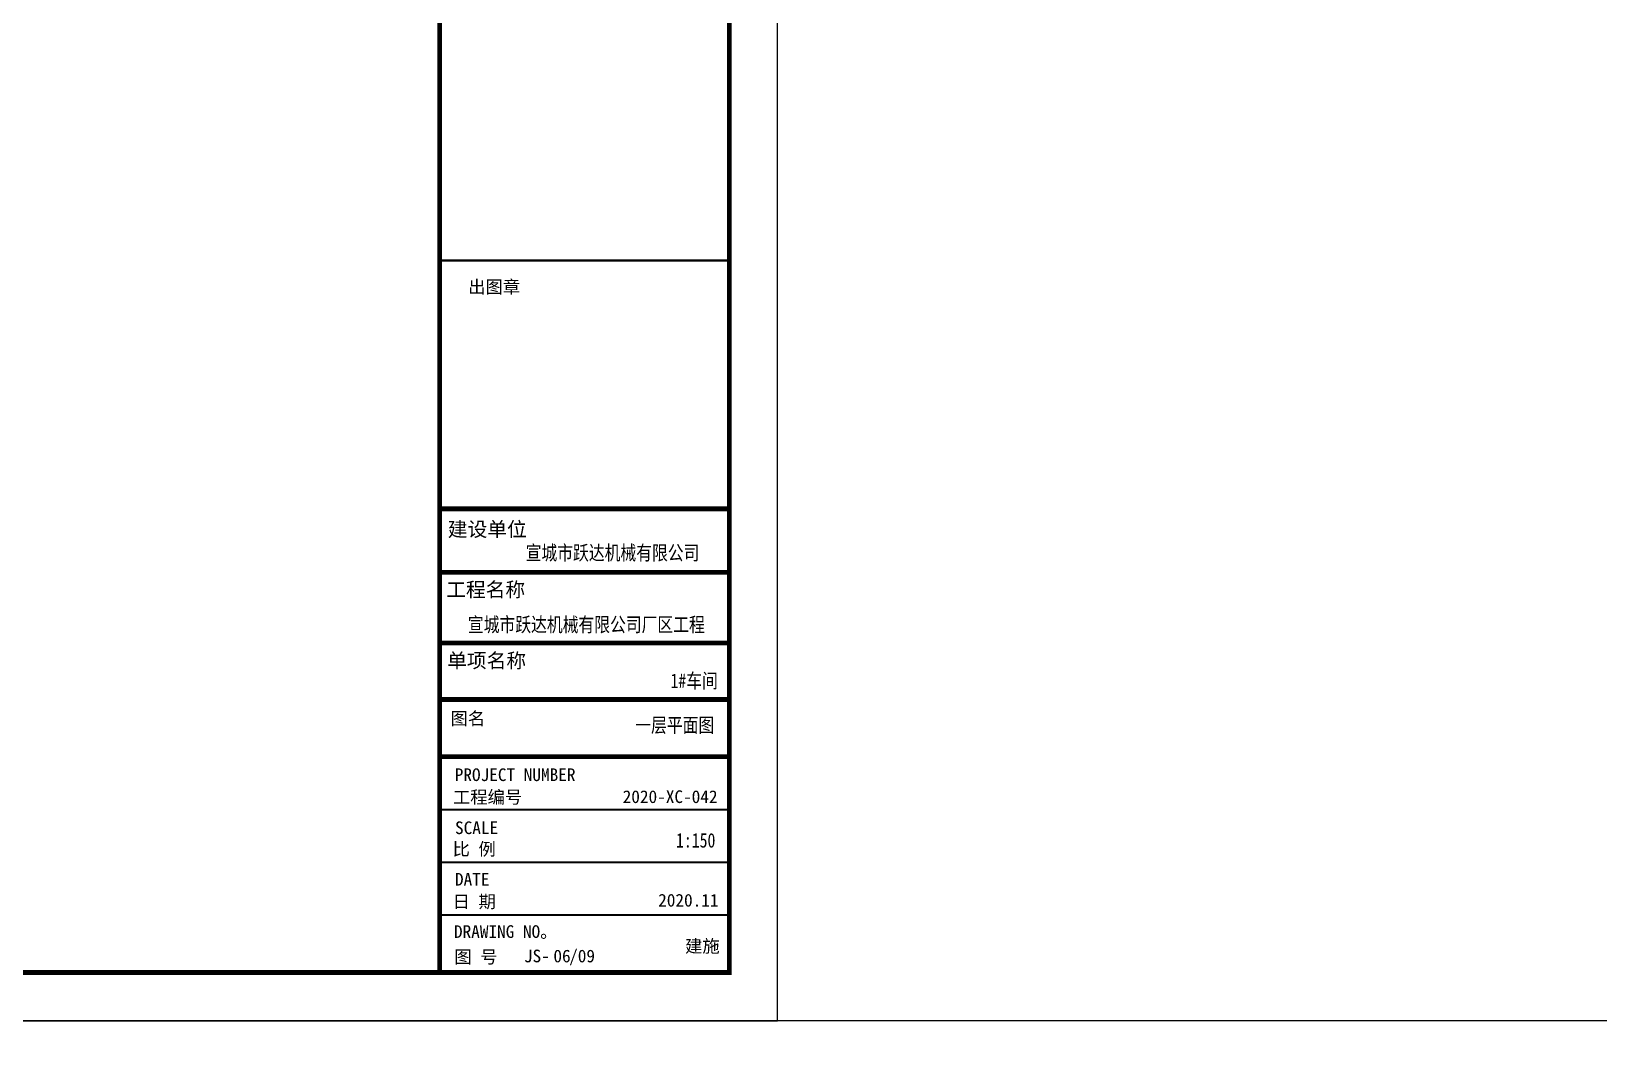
# Model space of a CAD drawing. Extents: x 185245 to 2288779, y -19957 to 815000.
# Drawn here: x 2028887 to 2077638, y 471250 to 502750 of the extents above; entities that cross this region are included whole.
import ezdxf

# ---------------------------------------------------------------- set-up
doc = ezdxf.new("R2010")
doc.units = 0
doc.header["$LTSCALE"] = 1000
doc.header["$MEASUREMENT"] = 0
for name, color, linetype in [('PUB_TITLE', 4, 'Continuous'), ('TEXT', 7, 'Continuous'), ('图框', 4, 'Continuous')]:
    doc.layers.add(name, color=color, linetype=linetype)
doc.styles.add('-黑体', font='simhei.ttf', dxfattribs={"width": 0.8})
doc.styles.add('宋体', font='')
doc.styles.add('黑体', font='simhei.ttf')
doc.styles.get('宋体').set_extended_font_data('NSimSun')

msp = doc.modelspace()

# ---------------------------------------------------------------- linework, layer by layer
at = {"layer": 'PUB_TITLE', "elevation": 0}
for points in [[(1962998, 471962.7), (2052098, 471962.7), (2052098, 534962.7), (1962998, 534962.7)], [(1962998, 408962.7), (2096798, 408962.7), (2096798, 471962.7), (1962998, 471962.7)]]:
    msp.add_lwpolyline(points, close=True, dxfattribs=at)
at = {"layer": 'PUB_TITLE', "const_width": 150, "elevation": 0}
msp.add_lwpolyline([(1966748, 473462.7), (2050598, 473462.7), (2050598, 533462.7), (1966748, 533462.7)], close=True, dxfattribs=at)
at = {"layer": '图框', "color": 4, "elevation": 0}
for points, const_width in [([(2041584.2, 533462.7), (2041584.2, 473462.7)], 147.9), ([(2041584.2, 487891.5), (2050565.3, 487891.5)], 149.4), ([(2041584.2, 485916), (2050568.1, 485916)], 149.4), ([(2041584.2, 483715.1), (2050598, 483715.1)], 149.4), ([(2041584.2, 481959), (2050598, 481959)], 149.4), ([(2041584.2, 480182.2), (2050598, 480182.2)], 149.4), ([(2041584.2, 478533.9), (2050598, 478533.9)], 60.5), ([(2041584.2, 476888.5), (2050598, 476888.5)], 60.5), ([(2041584.2, 475255.5), (2050598, 475255.5)], 60.5)]:
    msp.add_lwpolyline(points, dxfattribs=dict(at, const_width=const_width))
at = {"layer": '图框', "color": 0, "const_width": 75, "elevation": 0}
msp.add_lwpolyline([(2041584.2, 495622.9), (2050598, 495622.9)], dxfattribs=at)

# ---------------------------------------------------------------- texts
at = {"layer": 'TEXT', "color": 3, "style": '-黑体', "width": 0.8}
for s, height, p in [('宣城市跃达机械有限公司', 450.225, (2044262.1, 486299.4, 0)), ('宣城市跃达机械有限公司厂区工程', 450.225, (2042465.7, 484066, 0)), ('1#车间', 450.22, (2048767.9, 482316.7, 0)), ('一层平面图', 450.22, (2047672.5, 480937.5, 0)), ('1:150', 450.22, (2048939.2, 477352.5, 0))]:
    msp.add_text(s, height=height, dxfattribs=at).set_placement(p)
at = {"layer": '图框', "color": 4}
for s, height, style, p in [('出图章', 394.42, '黑体', (2042476.9, 494602.2, 0)), ('建设单位', 450, '黑体', (2041841.7, 487032.4, 0)), ('工程名称', 450, '黑体', (2041791.8, 485155.1, 0)), ('单项名称', 450, '黑体', (2041821.8, 482944.6, 0)), ('图名', 394.42, '黑体', (2041925.7, 481171.5, 0)), ('工程编号', 394.42, '黑体', (2042002.9, 478724.5, 0)), ('2020-XC-042', 394.416, '宋体', (2047280.4, 478738.1, 0)), ('SCALE', 394.42, '黑体', (2042065.7, 477771.2, 0)), ('比 例', 394.42, '黑体', (2041989.6, 477106.8, 0)), ('DATE', 394.42, '黑体', (2042063.6, 476168.3, 0)), ('日 期', 394.42, '黑体', (2041989.6, 475473.8, 0)), ('2020.11', 394.42, '宋体', (2048384.2, 475516.1, 0)), ('DRAWING NO。', 394.416, '黑体', (2042032.5, 474541.2, 0)), ('图 号', 394.42, '黑体', (2042045.6, 473753.6, 0))]:
    msp.add_text(s, height=height, dxfattribs=dict(at, style=style)).set_placement(p)
at = {"layer": '图框', "color": 0, "style": '黑体'}
msp.add_text('PROJECT NUMBER', height=394.416, dxfattribs=at).set_placement((2042056.1, 479421.7, 0))
at = {"layer": '图框', "color": 3, "style": '宋体'}
for s, p in [('建施', (2049221, 474087.4, 0)), ('JS-', (2044208.9, 473781.2, 0)), ('06', (2045125.7, 473781.2, 0)), ('/09', (2045615.5, 473781.2, 0))]:
    msp.add_text(s, height=394.42, dxfattribs=at).set_placement(p)

doc.saveas('drawing.dxf')
